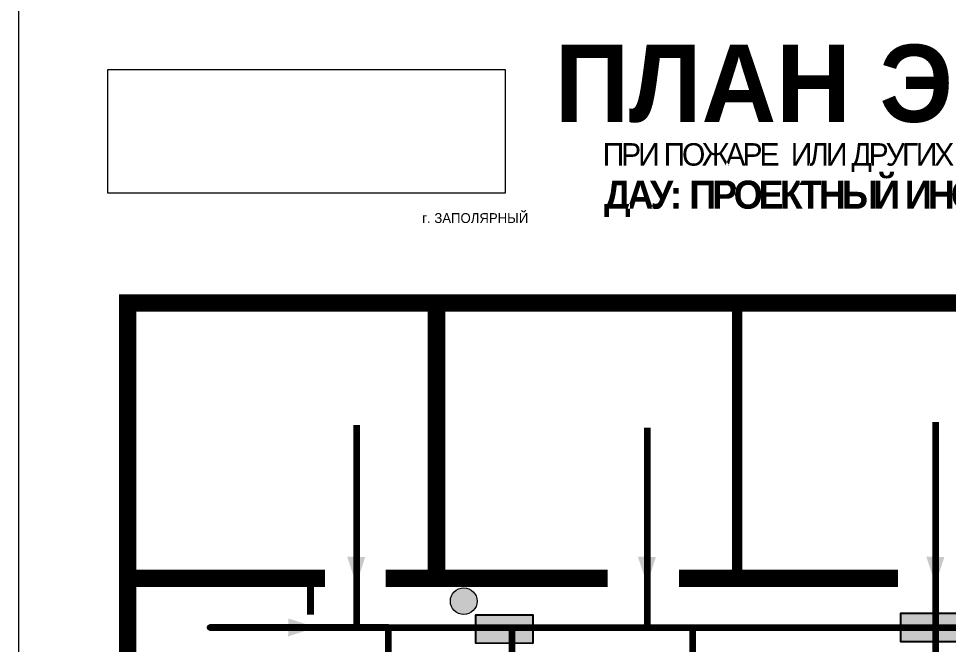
# Model space of a CAD drawing. Header units: millimetres. Extents: x 13114 to 67229, y 22859 to 38520.
# Drawn here: x 25589.3 to 25854, y 34975 to 35153.2 of the extents above; entities that cross this region are included whole.
import ezdxf

# ---------------------------------------------------------------- set-up
doc = ezdxf.new("R2010")
doc.units = ezdxf.units.MM
doc.layers.add('План_Штампы', color=7, linetype='Continuous')
doc.styles.add('обычный', font='arial.ttf')
picture_1 = doc.add_image_def('image1.jpg', size_in_pixel=(337, 105))

# ---------------------------------------------------------------- blocks, each defined once
blk = doc.blocks.new('A$C7B8C2D5B')
at = {"lineweight": 0}
h = blk.add_hatch(color=5, dxfattribs=at)
h.dxf.hatch_style = 1
h.paths.add_polyline_path([(1.4, -3.02, 1), (-2.11, -3.02, 1)])
at = {"color": 5, "lineweight": 0}
blk.add_circle((-0.36, -3.02), 1.75, dxfattribs=at)
blk = doc.blocks.new('A$C32E8229D')
at = {"true_color": 0xffffff}
blk.add_hatch(color=7, dxfattribs=at).paths.add_polyline_path([(0, 0), (0, -8), (16, -8), (16, 0)])
h = blk.add_hatch(color=126)
h.paths.add_polyline_path([(0.2, -0.2), (15.8, -0.2), (15.8, -7.8), (0.2, -7.8)])
h.paths.add_polyline_path([(13.49, -2.05), (12.08, -2.05), (11.37, -2.63, 0.162397), (11.29, -2.84), (11.29, -3.63), (10.35, -3.63), (10.35, -4.05), (11.68, -4.05), (11.68, -3.48), (12.26, -4.28), (11.29, -5.1), (11.29, -6.78), (11.85, -6.78), (11.85, -5.44), (12.8, -4.64), (12.8, -5.94), (14.46, -5.94), (14.46, -5.39), (13.45, -5.39), (13.45, -3.97), (12.46, -2.59), (13.15, -2.59), (13.69, -3.34), (14.18, -3)], flags=16)
h.paths.add_polyline_path([(10.74, -1.82, 1), (11.8, -1.82, 1)], flags=16)
h.paths.add_polyline_path([(9.39, -3.59), (5.99, -3.59), (6.56, -3.03), (5.91, -3.03), (5.1, -3.83), (5.91, -4.64), (6.56, -4.64), (5.99, -4.09), (9.39, -4.09)], flags=16)
h.paths.add_polyline_path([(4.29, -1.08), (1.72, -1.08), (1.72, -6.6), (4.29, -6.6)], flags=16)
at = {"color": 126}
blk.add_lwpolyline([(16, -8), (0, -8), (0, 0), (16, 0)], close=True, dxfattribs=at)

msp = doc.modelspace()

# ---------------------------------------------------------------- linework, layer by layer
at = {"color": 5, "lineweight": 0}
msp.add_lwpolyline([(25589.29, 34765.59), (26189.29, 34765.59), (26189.29, 35160.59), (25589.29, 35160.59)], close=True, dxfattribs=at)
at = {"lineweight": 100}
for points, const_width in [([(25649.16, 34880.53), (25620.35, 34880.53), (25620.35, 35072.23), (25937.54, 35072.23)], 5), ([(25708.29, 34993.81), (25708.29, 35072.23)], 5), ([(25793.85, 34993.81), (25793.85, 35072.23)], 3), ([(25620.35, 34993.81), (25676.49, 34993.81)], 5), ([(25693.83, 34993.81), (25757.03, 34993.81)], 5), ([(25777.31, 34993.81), (25839.62, 34993.81)], 5)]:
    msp.add_lwpolyline(points, dxfattribs=dict(at, const_width=const_width))
at = {"color": 126, "lineweight": 100, "true_color": 0x008754}
for points in [[(25850.32, 35038.27), (25850.32, 34915.06)], [(25685.44, 35037.47), (25685.44, 34979.84)], [(25768.2, 35036.67), (25768.2, 34979.84)], [(25655.9, 34894.16), (25694.61, 34894.16), (25694.61, 34979.84), (25643.77, 34979.84), (26065.62, 34979.84), (26065.62, 34950.78), (26096.27, 34950.78), (26096.27, 34906.35), (26105.33, 34906.35), (26105.33, 34887.03)], [(25729.7, 34979.84), (25729.7, 34915.06)], [(25781.18, 34979.84), (25781.18, 34915.06)]]:
    msp.add_lwpolyline(points, dxfattribs=at)
at = {"lineweight": 0, "const_width": 2}
msp.add_lwpolyline([(25672.37, 34983.48), (25672.37, 34992.64)], dxfattribs=at)
at = {"layer": 'План_Штампы', "color": 126, "true_color": 0x008754}
for points in [[(25682.84, 34999.95), (25687.97, 34999.94), (25685.43, 34992.06)], [(25765.6, 34999.95), (25770.73, 34999.94), (25768.19, 34992.06)], [(25847.72, 34999.95), (25852.85, 34999.94), (25850.31, 34992.06)], [(25666.03, 34977.27), (25666.05, 34982.4), (25673.93, 34979.86)]]:
    msp.add_solid(points, dxfattribs=at)

# ---------------------------------------------------------------- block references
at = {"xscale": 2.177419353276491, "yscale": 2.177419353276491, "zscale": 2.177419353276491}
msp.add_blockref('A$C7B8C2D5B', (25716.8, 34993.89), dxfattribs=at)
at = {"layer": 'План_Штампы', "color": 126, "true_color": 0x008754, "xscale": 1.012510887696, "yscale": 1.012510887696, "zscale": 1.012510887696, "rotation": 359.9978653237145}
for p in [(25719.46, 34983.41), (25840.45, 34983.86)]:
    msp.add_blockref('A$C32E8229D', p, dxfattribs=at)

# ---------------------------------------------------------------- texts
at = {"lineweight": 0, "style": 'обычный'}
for s, insert, char_height, width, attachment_point in [('{\\fProxima Nova Rg|b1|i0|c204|p2;ПЛАН ЭВАКУАЦИИ}', (25741.94, 35145.8), 22, 493.8901, 1), ('\\pi-8.4,l8.4,t8.4;{\\fProxima Nova Rg|b0|i0|c204|p2;г. ЗАПОЛЯРНЫЙ\\H1.6404x; }', (25719.29, 35096.41), 2.8, 126.6484, 5)]:
    msp.add_mtext(s, dxfattribs=dict(at, insert=insert, char_height=char_height, width=width, attachment_point=attachment_point))
at = {"color": 0, "lineweight": 0, "insert": (25893.05, 35117.89), "char_height": 8, "width": 449.2158, "attachment_point": 5, "style": 'обычный'}
msp.add_mtext('{\\fArial Black|b1|i0|c204|p34;\\H2x;\\T0.85;  \\fArial Narrow|b0|i0|c204|p34;\\H0.8x;\\W0.9;\\P\\fProxima Nova Rg|b0|i0|c204|p2;\\H0.5x;\\W1;\\C256;ПРИ ПОЖАРЕ  ИЛИ ДРУГИХ ЧРЕЗВЫЧАЙНЫХ СИТУАЦИЯХ  ИЗ ПОМЕЩЕНИЙ \\fProxima Nova Rg|b1|i0|c204|p2;\\H1.25x;\\PДАУ: ПРОЕКТНЫЙ ИНСТИТУТ , ул. ЛЕНИНА, д. \\fProxima Nova Rg|b1|i0|c0|p2;31\\fProxima Nova Rg|b1|i0|c204|p2;  ,  ЦОКОЛЬ}', dxfattribs=at)

# ---------------------------------------------------------------- pictures from other files: only their frames are drawn
at = {"color": 7, "lineweight": 0, "true_color": 0xf5f5ff}
image = msp.add_image(picture_1, insert=(25614.66, 35103.5), size_in_units=(113.11, 35.24), dxfattribs=at)
image.dxf.flags = 7

doc.saveas('drawing.dxf')
